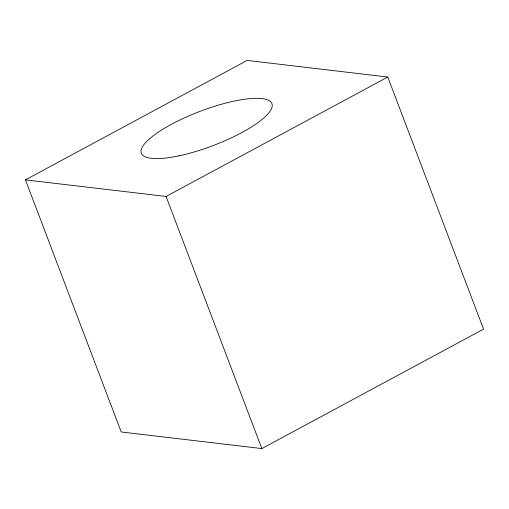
<?xml version="1.0" encoding="UTF-8"?>
<svg xmlns="http://www.w3.org/2000/svg" width="509" height="509" viewBox="0 0 509 509"><rect width="100%" height="100%" fill="white"/><g stroke="black" fill="none" stroke-linecap="round" stroke-linejoin="round"><path stroke-width="0.76" d="M25.45 179.862L247.151 60.425L387.782 77.031L483.55 329.138L261.849 448.575L121.218 431.969L25.45 179.862L166.08 196.461L387.782 77.031M166.08 196.461L261.849 448.575M178.926 155.824A69.867 18.318 -20.8 0 0 271.997 103.83A69.867 18.318 -20.8 0 0 168.924 125.685A69.867 18.318 -20.8 0 0 178.926 155.824"/></g></svg>
